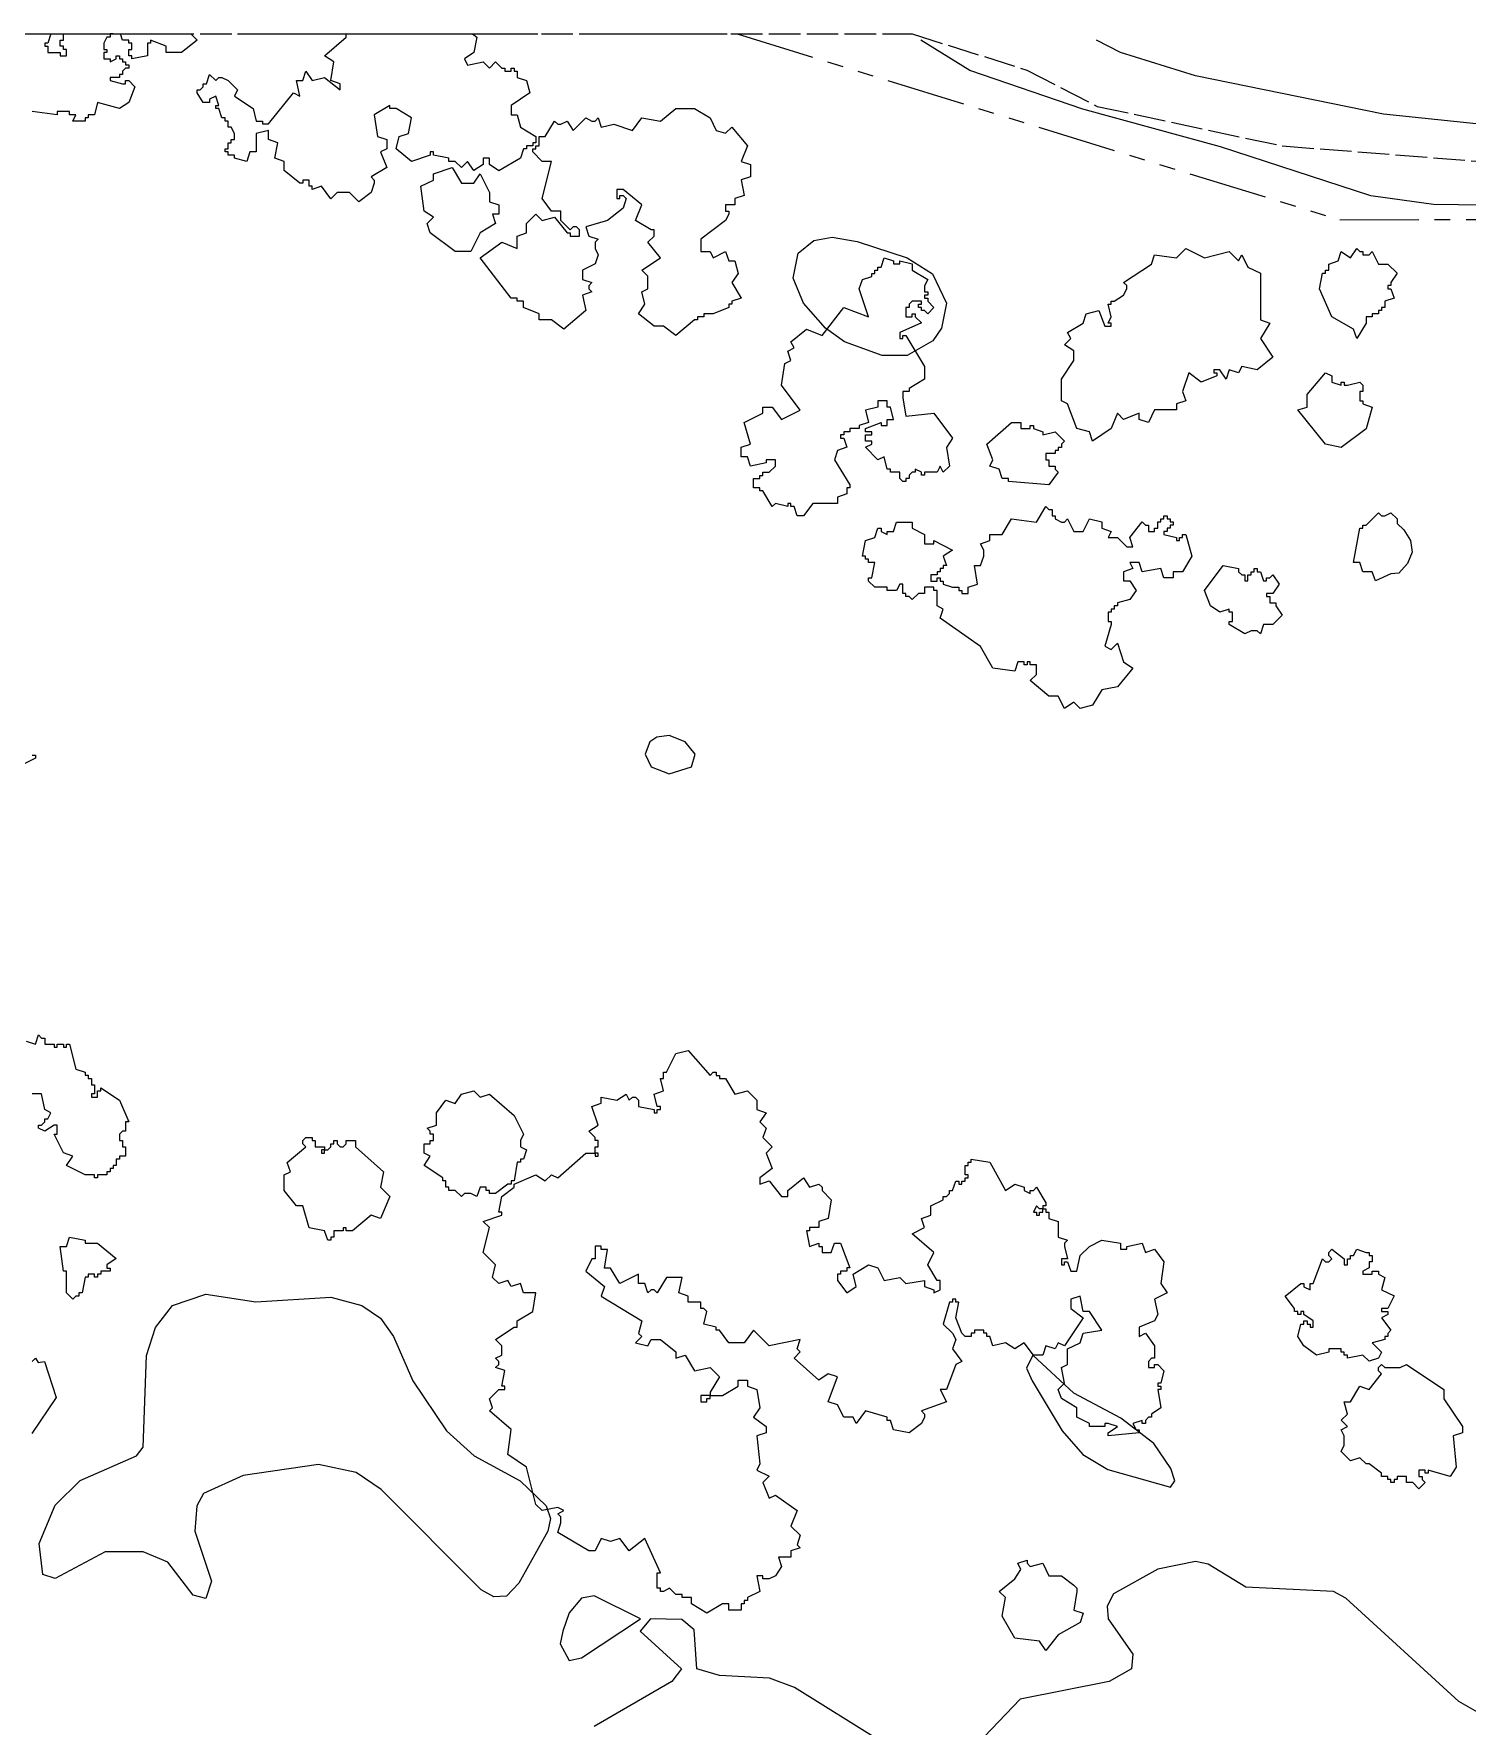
# Model space of a CAD drawing. Header units: metres. Extents: x -400 to 800, y -650 to 500.
# Drawn here: x 329.3 to 444.6, y 363.9 to 500 of the extents above; entities that cross this region are included whole.
import ezdxf

# ---------------------------------------------------------------- set-up
doc = ezdxf.new("R2010")
doc.units = ezdxf.units.M
doc.header["$LTSCALE"] = 2
doc.linetypes.add('DASHED', pattern=[1.524, 1.27, -0.254])
doc.linetypes.add('PHANTOM', pattern=[6.35, 3.175, -0.635, 0.635, -0.635, 0.635, -0.635])
for name, color, linetype in [('SITE-FLOOD-LIMIT', 5, 'DASHED'), ('SITE-PROPERTY', 7, 'PHANTOM'), ('SITE-TREE-CANOPY', 94, 'CONTINUOUS'), ('TOPO-CONTOUR-MAJOR', 8, 'CONTINUOUS'), ('TOPO-CONTOUR-MINOR', 9, 'CONTINUOUS')]:
    doc.layers.add(name, color=color, linetype=linetype)

msp = doc.modelspace()

# ---------------------------------------------------------------- linework, layer by layer
at = {"layer": 'SITE-FLOOD-LIMIT'}
msp.add_lwpolyline([(-1.74, 500), (399.92, 500), (409.15, 497.09), (414.81, 494.17), (429.69, 490.99), (445.64, 489.74)], dxfattribs=at)
at = {"layer": 'SITE-PROPERTY'}
msp.add_lwpolyline([(183.13, 500), (385.85, 500), (434.31, 485.03), (557.35, 485.59), (579.62, 476.25), (591.76, 470.9), (603.7, 465.12), (615.42, 458.94), (626.93, 452.33)], dxfattribs=at)
at = {"layer": 'SITE-TREE-CANOPY'}
for points in [[(325.68, 499.99), (330.66, 500), (330.43, 499.24), (330.18, 499.24), (330.18, 499), (330.43, 499), (330.43, 498.5), (331.43, 498.5), (331.43, 498.24), (331.93, 498.24), (331.93, 498.74), (331.68, 498.74), (331.68, 499), (331.43, 499), (331.43, 499.5), (331.68, 499.5), (331.68, 500), (335.68, 500), (335.43, 499.99), (335.43, 499.74), (335.18, 499.74), (334.93, 499.24), (334.93, 498.74), (335.18, 498.74), (335.18, 498.5), (334.93, 498.5), (334.93, 498), (335.43, 498), (335.43, 497.74), (335.93, 498), (335.93, 498.24), (336.18, 498.24), (336.18, 498), (336.43, 498), (336.43, 497.74), (336.68, 497.74), (336.68, 497.5), (336.93, 497.5), (336.93, 497.24), (336.68, 497.24), (336.43, 497), (336.43, 496.74), (336.18, 496.74), (336.18, 496.49), (335.43, 496.49), (335.43, 496.24), (336.43, 495.99), (336.68, 495.99), (336.68, 496.24), (336.93, 496.24), (337.43, 495.74), (336.93, 494.49), (336.18, 493.99), (334.43, 494.49), (334.18, 493.49), (333.68, 493.49), (333.68, 493.25), (333.43, 493.25), (333.43, 492.99), (332.43, 492.99), (332.68, 493.49), (332.18, 493.49), (332.18, 493.75), (331.18, 493.75), (331.18, 493.49), (329.18, 493.75)], [(329.18, 441.99), (329.43, 441.99), (329.43, 441.74), (328.43, 441.24)], [(328.68, 419), (329.43, 418.74), (329.68, 419.5), (329.93, 419.24), (330.18, 419.24), (330.18, 418.74), (330.93, 418.74), (330.93, 418.5), (331.18, 418.5), (331.18, 418.74), (331.68, 418.74), (331.68, 418.5), (331.93, 418.5), (331.93, 418.74), (332.18, 418.74), (332.68, 416.74), (333.43, 416.49), (333.43, 416.25), (333.68, 416.25), (333.68, 415.99), (333.93, 415.99), (333.93, 415.49), (334.18, 415.49), (334.18, 414.75), (333.93, 414.75), (333.93, 414.49), (334.43, 414.49), (334.43, 414.99), (334.68, 414.99), (334.68, 415.25), (336.18, 414.25), (336.93, 412.49), (336.68, 412.49), (336.68, 411.74), (336.43, 411.74), (336.18, 411.5), (336.18, 411), (336.43, 411), (336.43, 410.5), (336.68, 410.5), (336.68, 409.74), (336.18, 409.74), (336.18, 409.5), (335.93, 409.5), (335.93, 409), (335.68, 409), (335.68, 408.74), (335.43, 408.74), (335.43, 408.49), (335.18, 408.49), (335.18, 408.24), (334.43, 408.24), (334.43, 407.99), (334.18, 407.99), (334.18, 408.24), (333.43, 408.24), (331.93, 409), (332.43, 409.74), (331.68, 410), (330.93, 411.5), (331.18, 411.5), (331.18, 412.24), (330.93, 412.24), (330.18, 411.74), (329.68, 411.99), (329.68, 412.24), (329.93, 412.24), (330.18, 412.49), (330.18, 412.74), (330.43, 412.74), (330.68, 413.24), (330.18, 413.49), (329.93, 414.75), (329.18, 414.75)], [(329.18, 393.24), (329.43, 393.49), (329.66, 393.14), (330.16, 393.24), (331.1, 390.34), (329.13, 387.44)]]:
    msp.add_lwpolyline(points, dxfattribs=at)
for points in [[(342.43, 499.5), (341.18, 498.5), (339.93, 498.5), (339.93, 499), (338.68, 499.5), (338.68, 499.24), (338.43, 499.24), (338.43, 498.24), (337.18, 498), (337.18, 498.24), (336.93, 498.24), (336.93, 498.74), (337.18, 498.74), (337.18, 499.24), (336.93, 499.24), (336.93, 499.5), (336.43, 499.5), (336.26, 500), (341.92, 500)], [(364.93, 499.74), (364.68, 498.49), (363.93, 497.99), (364.18, 497.49), (365.43, 497.74), (365.93, 497.24), (366.43, 497.74), (366.93, 497.24), (367.18, 497.24), (367.18, 496.99), (367.68, 496.99), (367.68, 497.24), (367.93, 497.24), (367.93, 496.99), (368.18, 496.99), (368.18, 496.49), (368.93, 496.25), (369.18, 495.25), (367.68, 494.25), (367.68, 493.49), (368.18, 493.49), (368.43, 492.49), (369.68, 491.74), (369.68, 491.24), (369.43, 491.24), (369.43, 491), (368.93, 491), (368.93, 490.74), (368.68, 490.74), (368.43, 490), (366.68, 488.99), (365.93, 489.5), (365.93, 490), (365.43, 490), (365.43, 489.5), (364.68, 489), (364.18, 489.74), (363.68, 489.24), (363.18, 489.74), (362.68, 489.74), (362.68, 490), (361.43, 490.24), (361.43, 490.5), (361.18, 490.5), (361.18, 490.24), (359.68, 489.74), (358.43, 490.74), (358.68, 491.74), (359.43, 491.99), (359.68, 493.24), (358.43, 493.99), (357.93, 493.99), (357.93, 494.25), (356.68, 493.49), (356.93, 491.74), (357.68, 491.5), (357.68, 490.74), (357.18, 490.5), (357.68, 489.24), (356.43, 488.5), (356.68, 488.24), (356.68, 487.99), (356.43, 487.24), (355.43, 486.49), (354.68, 487.24), (353.68, 487.24), (353.18, 486.74), (352.43, 487.74), (351.68, 487.49), (351.68, 487.74), (351.43, 487.74), (351.43, 488.24), (350.93, 488.24), (350.93, 487.99), (350.68, 487.99), (349.43, 489), (349.43, 489.74), (348.68, 490), (348.93, 491.24), (348.18, 491.49), (348.18, 492.24), (347.18, 491.99), (347.18, 490.5), (346.68, 490.5), (346.43, 489.74), (345.43, 490), (345.43, 490.24), (344.93, 490.24), (344.93, 490.5), (344.68, 490.5), (344.68, 490.74), (344.93, 490.74), (344.93, 491.24), (345.18, 491.24), (345.18, 491.49), (345.43, 491.49), (345.43, 491.99), (345.18, 492.49), (344.93, 492.49), (344.93, 492.99), (344.68, 492.99), (344.68, 493.25), (344.43, 493.25), (344.18, 493.99), (343.93, 493.99), (343.93, 494.25), (344.18, 494.25), (343.93, 494.99), (343.43, 494.75), (343.43, 494.49), (342.93, 494.49), (342.43, 495.25), (342.43, 495.49), (342.68, 495.49), (342.93, 495.74), (342.93, 495.99), (343.18, 495.99), (343.43, 496.74), (343.93, 496.24), (344.18, 496.49), (344.43, 496.49), (344.93, 496.24), (345.68, 495.49), (345.43, 494.99), (346.93, 493.99), (347.18, 492.99), (347.68, 492.99), (347.68, 492.75), (348.18, 492.75), (350.18, 495.25), (350.68, 494.99), (350.43, 496.24), (350.93, 496.24), (351.18, 496.99), (351.68, 496.24), (352.68, 496.49), (353.93, 495.49), (353.93, 495.99), (353.18, 496.24), (353.43, 497.74), (352.68, 498.24), (354.43, 499.74), (354.43, 500), (364.57, 500)], [(384.18, 492.24), (384.93, 492), (385.43, 492.5), (386.68, 491), (386.18, 489.74), (386.93, 489.49), (386.93, 488.49), (386.18, 488.25), (386.43, 486.99), (385.68, 486.75), (385.68, 486.25), (384.93, 486.25), (384.93, 485.75), (385.18, 485.75), (385.18, 485.49), (384.93, 484.99), (382.93, 483.49), (382.93, 482.5), (383.68, 482.5), (383.93, 482), (384.93, 482.5), (385.18, 481.74), (385.68, 481.74), (385.93, 480.74), (385.43, 479.99), (386.18, 478.74), (385.43, 478.49), (385.43, 478.25), (385.18, 478.25), (385.18, 477.99), (383.93, 477.49), (383.18, 477.49), (383.18, 477.25), (382.68, 477.25), (382.68, 476.99), (382.43, 476.99), (380.93, 475.75), (379.93, 476.49), (379.18, 476.49), (377.93, 477.49), (378.43, 478.25), (378.18, 479.24), (378.68, 479.49), (378.68, 480.5), (378.18, 481), (379.68, 482), (378.68, 483.24), (379.18, 483.74), (379.18, 484.24), (378.93, 484.24), (377.68, 484.99), (378.18, 486.25), (376.68, 487.49), (376.18, 487.49), (376.18, 486.75), (376.43, 486.75), (376.43, 486.99), (376.68, 486.99), (376.93, 486.75), (376.68, 485.99), (375.43, 484.99), (373.68, 484.49), (373.93, 483.74), (374.68, 483.49), (374.43, 483.24), (374.43, 482.74), (374.68, 482.24), (374.43, 481.5), (373.43, 481), (373.43, 480.24), (374.18, 480), (373.93, 479.74), (373.93, 479.49), (374.18, 479.24), (373.43, 478.99), (373.68, 477.75), (371.93, 476.25), (370.93, 476.99), (369.93, 476.99), (369.93, 477.49), (368.68, 477.99), (368.68, 478.49), (368.18, 478.49), (368.18, 478.74), (367.68, 478.74), (365.18, 482), (366.93, 483.24), (368.18, 482.74), (368.18, 483.74), (368.93, 483.99), (368.93, 484.75), (369.68, 485.49), (370.18, 484.99), (371.18, 485.25), (372.18, 483.99), (372.43, 483.99), (372.43, 483.74), (373.18, 483.74), (373.18, 484.24), (372.93, 484.49), (372.68, 484.49), (372.43, 484.24), (371.68, 484.99), (371.68, 485.75), (370.93, 485.75), (370.18, 486.75), (370.93, 489.74), (370.18, 489.74), (369.43, 490.5), (369.43, 490.74), (369.68, 490.74), (369.68, 491), (369.93, 491), (369.93, 491.74), (370.43, 491.74), (371.18, 492.99), (371.43, 492.74), (371.68, 492.74), (372.18, 492.99), (372.68, 492.24), (373.68, 493.24), (374.18, 492.99), (374.43, 492.99), (374.68, 493.24), (374.93, 492.5), (375.93, 492.74), (377.43, 492.24), (378.18, 493.24), (379.68, 492.99), (380.93, 493.99), (382.43, 493.99), (383.68, 493.24)], [(363.68, 487.99), (364.68, 487.99), (365.18, 488.74), (365.93, 487.24), (365.93, 486.49), (366.68, 486.25), (366.68, 485.49), (366.18, 485.49), (366.43, 484.75), (365.18, 483.99), (364.43, 482.49), (363.18, 482.49), (361.18, 483.99), (360.93, 484.75), (361.43, 485.25), (360.68, 485.75), (360.43, 487.74), (361.43, 488.24), (361.43, 488.74), (362.93, 489.24)], [(398.43, 481.5), (398.93, 481.5), (398.93, 481.74), (399.93, 481.5), (399.93, 480.99), (401.18, 480.24), (400.93, 479.74), (400.93, 479.25), (401.18, 479.25), (401.18, 478.99), (400.93, 478.99), (400.93, 478.75), (401.18, 478.75), (401.18, 478.49), (401.68, 477.99), (401.18, 477.49), (400.93, 477.75), (400.68, 477.75), (400.68, 477.99), (400.43, 477.99), (400.43, 478.25), (400.68, 478.25), (400.68, 478.49), (399.93, 478.49), (399.68, 478.25), (399.68, 477.99), (399.43, 477.99), (399.43, 477.25), (399.93, 477.25), (399.93, 477.49), (400.18, 477.49), (400.18, 477.25), (400.68, 476.75), (398.93, 475.99), (398.93, 475.49), (399.18, 475.49), (399.18, 475.74), (399.43, 475.74), (400.93, 473.24), (400.93, 472.24), (399.68, 471.49), (399.68, 471.24), (399.18, 471.24), (399.18, 470.74), (399.43, 469.25), (401.68, 469.49), (403.18, 467.49), (402.68, 466.74), (402.93, 465.24), (402.43, 464.74), (402.18, 465.24), (401.93, 464.74), (400.93, 464.74), (400.93, 464.5), (400.68, 464.5), (400.68, 464.74), (400.18, 464.99), (400.18, 464.74), (399.93, 464.74), (399.68, 464.5), (399.68, 464.24), (399.43, 464.24), (399.43, 464), (399.18, 464), (398.93, 464.24), (398.93, 464.74), (398.18, 464.74), (398.18, 464.99), (397.93, 464.99), (397.68, 465.99), (397.18, 465.74), (396.18, 466.75), (396.68, 466.99), (396.68, 467.25), (396.18, 467.25), (396.18, 467.75), (396.68, 467.75), (396.68, 467.99), (396.18, 467.99), (396.18, 468.25), (397.43, 468.75), (397.43, 468.49), (397.93, 468.49), (397.93, 468.99), (398.43, 468.99), (398.18, 469.99), (397.93, 469.99), (397.93, 470.49), (397.18, 470.49), (397.18, 469.99), (396.18, 469.74), (396.43, 468.75), (395.68, 468.49), (395.68, 468.25), (394.93, 468.25), (394.93, 467.99), (394.43, 467.99), (394.43, 467.75), (394.18, 467.75), (394.18, 467.49), (394.43, 467.49), (394.68, 466.75), (393.93, 466.49), (393.68, 465.74), (394.93, 463.74), (394.93, 463.5), (394.68, 463.5), (394.68, 463), (393.93, 462.74), (393.93, 462.24), (391.93, 462.24), (391.18, 461.24), (390.68, 461.24), (390.43, 462), (390.18, 462), (390.18, 462.24), (389.93, 462.24), (389.93, 462), (388.93, 462.24), (388.68, 462), (387.93, 463.24), (387.68, 463.24), (387.68, 463.5), (387.18, 463.5), (387.18, 464.24), (387.68, 464.24), (387.68, 464.49), (387.93, 464.49), (387.93, 464.74), (388.43, 464.74), (388.93, 465.24), (388.93, 465.74), (388.18, 465.74), (388.18, 465.49), (386.93, 465.24), (386.68, 465.99), (386.18, 465.99), (386.18, 466.75), (386.93, 466.99), (386.43, 468.75), (387.93, 469.49), (387.93, 469.99), (388.68, 469.99), (389.43, 468.99), (390.93, 469.74), (389.43, 471.74), (389.68, 473.5), (390.18, 473.74), (389.93, 474.49), (390.43, 474.74), (390.18, 475.24), (391.43, 476.25), (392.68, 475.74), (394.43, 477.99), (396.43, 477.25), (395.68, 479.49), (395.93, 480.24), (396.68, 480.49), (396.68, 480.74), (396.93, 480.74), (396.93, 480.99), (397.18, 480.99), (397.18, 481.24), (397.43, 481.24), (397.68, 482), (398.43, 481.74)], [(423.43, 481.99), (425.43, 482.49), (426.18, 481.74), (426.43, 482.24), (426.93, 481.24), (427.93, 480.75), (427.93, 476.99), (428.68, 476.74), (427.93, 475.5), (428.93, 474), (427.68, 472.99), (426.43, 473.24), (426.18, 472.74), (425.43, 472.99), (425.18, 472.24), (424.68, 472.99), (424.18, 472.99), (424.18, 472.74), (424.43, 472.74), (424.43, 472.49), (423.18, 471.99), (422.18, 472.74), (421.68, 471.24), (421.93, 470.49), (421.18, 470.25), (421.18, 469.75), (419.43, 469.75), (418.93, 468.75), (418.18, 468.99), (418.18, 469.49), (416.93, 468.99), (416.43, 469.49), (415.93, 468.25), (414.43, 467.24), (414.18, 467.99), (413.18, 468.25), (412.43, 470.25), (411.93, 470.49), (411.93, 472.24), (412.93, 473.74), (412.93, 474.5), (412.18, 475), (412.68, 475.49), (412.43, 475.99), (413.68, 476.74), (413.93, 477.49), (414.93, 477.75), (415.43, 476.49), (415.93, 476.49), (415.93, 476.74), (415.68, 476.74), (415.93, 477.24), (415.68, 478.25), (415.93, 478.25), (415.93, 478.49), (416.18, 478.49), (416.93, 478.99), (417.18, 479.49), (417.18, 479.75), (416.93, 479.99), (419.18, 481.49), (419.43, 482.24), (421.18, 481.99), (421.93, 482.74)], [(435.93, 482.49), (436.18, 482.49), (436.18, 482.24), (436.43, 482.24), (436.68, 482.24), (436.93, 482.49), (437.43, 481.49), (438.18, 481.49), (438.93, 480.75), (438.43, 479.99), (438.43, 479.75), (438.18, 479.75), (438.18, 479.49), (438.43, 479.49), (438.68, 478.75), (437.93, 478.49), (437.93, 477.99), (437.68, 477.99), (437.68, 477.74), (437.43, 477.74), (437.43, 477.49), (436.93, 477.49), (436.93, 477.24), (436.43, 477.24), (436.43, 476.74), (435.68, 475.5), (435.43, 476.24), (433.68, 477.24), (432.68, 479.49), (432.93, 480.75), (433.18, 480.75), (433.18, 480.99), (433.43, 480.99), (433.43, 481.49), (434.18, 481.74), (434.43, 482.49), (435.18, 481.99), (435.68, 482.74)], [(434.43, 471.74), (434.43, 471.99), (434.68, 471.99), (434.68, 471.74), (434.93, 471.74), (435.93, 471.99), (436.18, 471.75), (436.18, 471.25), (435.93, 471.25), (435.93, 470.49), (436.18, 470.49), (436.18, 470.25), (436.93, 469.99), (436.43, 468.24), (434.43, 466.74), (433.18, 466.99), (430.93, 469.75), (431.68, 469.99), (431.68, 470.99), (433.18, 472.74), (433.68, 472.49), (433.68, 471.99)], [(408.68, 468.25), (409.43, 468.25), (409.43, 468.49), (409.68, 468.49), (409.68, 468.25), (410.43, 467.99), (410.43, 467.75), (411.43, 467.99), (412.18, 467.24), (411.93, 466.99), (411.93, 466.74), (411.68, 466.74), (411.68, 466.49), (411.43, 466.49), (411.43, 466.24), (410.68, 466.24), (410.68, 465.74), (410.93, 465.74), (410.93, 465.24), (411.43, 465.24), (411.43, 465), (411.68, 464.74), (410.93, 463.74), (407.68, 464), (407.68, 464.24), (407.18, 464.24), (406.93, 465), (406.18, 465.24), (406.43, 465.74), (405.93, 466.99), (407.93, 468.75), (408.68, 468.75)], [(410.93, 461.74), (411.18, 461.74), (411.18, 461.24), (411.43, 461.24), (411.43, 460.99), (411.93, 460.74), (412.18, 460.74), (412.43, 460.99), (412.93, 459.99), (413.68, 459.99), (414.18, 460.99), (415.18, 460.75), (415.18, 460.25), (415.93, 459.99), (415.68, 459.49), (416.43, 459.49), (417.18, 458.75), (417.68, 458.75), (417.43, 459.49), (418.43, 460.75), (418.68, 460.49), (418.93, 460.49), (418.93, 459.99), (419.43, 459.99), (419.43, 460.25), (419.68, 460.25), (419.68, 460.75), (419.93, 460.75), (419.93, 460.99), (420.18, 460.99), (420.18, 461.24), (420.43, 461.24), (420.43, 460.99), (420.68, 460.99), (420.68, 460.75), (420.93, 460.75), (420.93, 460.49), (420.68, 460.49), (420.68, 460.25), (420.43, 460.25), (420.43, 459.99), (420.18, 459.99), (420.18, 459.75), (421.18, 459.49), (421.18, 459.25), (421.43, 459.25), (421.43, 459.49), (421.68, 459.49), (421.68, 459.75), (421.93, 459.75), (422.43, 457.99), (421.68, 456.74), (420.93, 456.74), (420.93, 456.24), (420.18, 456.24), (419.93, 456.99), (418.43, 456.74), (418.18, 457.49), (417.43, 457.49), (417.68, 456.99), (416.93, 456.74), (416.93, 456), (417.43, 456), (417.93, 455.24), (417.43, 454.5), (416.43, 454.24), (416.43, 454), (416.18, 454), (416.18, 453.74), (415.93, 453.74), (415.93, 453.5), (415.68, 453.5), (415.68, 452.74), (415.93, 452.74), (415.93, 452.49), (415.43, 450.75), (415.93, 450.49), (416.43, 450.99), (416.93, 449.49), (417.68, 448.99), (416.43, 447.49), (415.18, 447.24), (414.43, 446), (413.43, 445.74), (412.93, 446.24), (412.18, 445.74), (411.68, 446.74), (410.93, 446.74), (409.43, 447.99), (409.93, 448.49), (409.93, 449.25), (409.43, 449.25), (409.43, 449.49), (409.18, 449.49), (409.18, 449.25), (408.93, 449.25), (408.93, 449.49), (408.43, 449.49), (408.18, 448.75), (406.43, 448.99), (405.43, 450.74), (402.18, 453), (402.43, 453.74), (401.93, 454), (401.93, 455.24), (401.68, 455.24), (401.68, 455.49), (400.93, 455.49), (400.93, 455), (400.43, 455), (399.93, 454.5), (399.68, 454.74), (399.43, 454.74), (399.43, 455), (399.18, 455), (399.18, 455.74), (398.93, 455.74), (398.68, 455.24), (397.93, 455.24), (397.93, 455.49), (396.93, 455.49), (396.43, 455.99), (396.43, 456.24), (396.68, 456.24), (396.93, 457.49), (396.43, 457.49), (396.43, 457.75), (396.18, 457.75), (396.18, 457.99), (395.93, 457.99), (396.18, 459.25), (396.93, 459.49), (397.18, 460.24), (397.43, 460.24), (397.43, 459.99), (397.93, 459.75), (397.93, 459.99), (398.43, 459.99), (398.68, 460.74), (399.93, 460.74), (399.93, 460.24), (400.93, 459.75), (400.93, 458.99), (401.68, 458.99), (401.68, 459.25), (403.18, 458.49), (402.43, 457.99), (402.68, 457.25), (402.43, 457.25), (402.43, 456.99), (402.18, 456.99), (402.18, 456.74), (401.93, 456.74), (401.93, 456.49), (401.43, 456.49), (401.43, 455.99), (401.93, 455.99), (401.93, 456.24), (402.18, 456.24), (402.18, 455.99), (402.43, 455.99), (402.43, 455.74), (403.18, 455.49), (403.68, 455.49), (403.68, 455.24), (403.93, 455.24), (403.93, 455), (404.43, 455), (404.43, 455.49), (405.18, 455.74), (404.93, 457.24), (405.43, 457.24), (405.68, 457.99), (405.68, 458.49), (405.43, 458.99), (406.18, 459.25), (406.18, 459.75), (407.18, 459.75), (407.93, 460.99), (409.93, 460.74), (410.68, 461.99)], [(439.46, 460.1), (440, 459.26), (440.13, 458.32), (439.75, 457.4), (439.07, 456.63), (438.43, 456.58), (437.18, 456), (436.93, 456.74), (436.18, 456.74), (435.93, 457.49), (435.43, 457.49), (435.93, 460.25), (436.18, 460.25), (436.18, 460.49), (436.43, 460.49), (437.43, 461.49), (437.68, 461.25), (437.93, 461.25), (438.43, 461.49), (438.93, 460.99), (438.93, 460.61)], [(426.43, 456.5), (426.68, 456.5), (426.68, 456), (426.93, 456), (426.93, 456.5), (427.18, 456.5), (427.18, 456.74), (427.43, 456.74), (427.43, 456.99), (427.68, 456.99), (427.68, 456.74), (427.93, 456.74), (428.18, 456), (428.43, 456), (428.43, 456.24), (428.68, 456.24), (428.93, 456.5), (429.43, 455.74), (428.93, 455), (428.43, 455), (428.43, 454.74), (428.68, 454.74), (428.68, 454.24), (429.18, 454.24), (429.18, 454), (429.68, 453.24), (428.93, 452.49), (428.18, 452.49), (427.93, 451.75), (427.68, 451.99), (427.18, 451.99), (426.68, 451.75), (425.43, 452.49), (425.43, 452.74), (425.68, 452.74), (425.68, 453.49), (425.43, 453.49), (425.43, 453.74), (424.68, 453.49), (423.93, 454), (423.43, 455.24), (424.93, 457.24), (426.18, 456.99), (426.18, 456.74)], [(374.43, 410.49), (374.68, 410.49), (374.68, 410.99), (374.43, 410.99), (374.43, 411.24), (373.93, 411.74), (374.68, 412.24), (374.18, 413.74), (374.93, 414), (374.93, 414.5), (376.18, 414.24), (376.93, 414.74), (377.18, 414.24), (377.43, 414.5), (377.68, 414.5), (377.93, 414.24), (377.93, 413.74), (379.18, 413.5), (379.18, 413.24), (379.43, 413.24), (379.43, 413.5), (379.68, 413.5), (379.68, 413.74), (379.43, 413.74), (379.18, 414.74), (379.93, 414.99), (379.68, 415.99), (379.93, 415.99), (379.93, 416.49), (380.18, 416.49), (380.93, 417.99), (381.93, 418.25), (383.68, 416.24), (383.93, 416.49), (384.18, 416.49), (384.18, 416.24), (384.43, 416.24), (384.43, 415.99), (384.93, 415.99), (385.68, 414.74), (386.68, 415), (387.43, 414.24), (387.43, 413.5), (388.18, 413.24), (387.68, 412.5), (388.18, 411.99), (387.93, 411.24), (388.68, 410.49), (388.18, 409.99), (388.68, 408.75), (387.68, 407.99), (387.68, 407.49), (388.43, 407.75), (389.43, 406.49), (389.93, 406.49), (389.93, 406.99), (391.18, 407.99), (391.68, 407.24), (392.43, 407.49), (392.68, 407.24), (392.68, 406.99), (393.43, 406.24), (393.18, 404.74), (392.43, 404.5), (392.43, 404), (391.68, 404), (391.68, 403.74), (391.43, 403.74), (391.68, 402.49), (392.43, 402.74), (392.43, 402.49), (392.68, 402.49), (392.68, 401.99), (393.43, 401.99), (393.68, 402.74), (394.18, 402.74), (394.93, 400.75), (394.68, 400.75), (394.68, 400.49), (394.18, 400.49), (394.18, 400.25), (393.93, 400.25), (393.93, 399.75), (394.68, 398.75), (395.43, 399.25), (395.18, 400.25), (396.43, 400.99), (397.18, 400.75), (397.68, 399.75), (398.93, 399.99), (399.43, 399.49), (400.93, 399.75), (400.93, 399.25), (401.68, 398.99), (401.68, 398.75), (402.18, 398.99), (402.18, 399.75), (401.93, 399.75), (401.18, 400.99), (401.68, 401.99), (399.93, 403.5), (400.93, 404), (400.68, 404.74), (401.43, 405), (401.43, 405.74), (402.43, 406.24), (402.43, 406.5), (402.68, 406.5), (402.93, 406.74), (402.93, 406.99), (403.18, 406.99), (403.43, 407.74), (403.68, 407.74), (403.68, 407.49), (403.93, 407.49), (403.93, 407.74), (404.18, 407.74), (404.18, 407.99), (404.43, 407.99), (404.43, 408.24), (404.18, 408.24), (404.18, 408.99), (404.43, 408.99), (404.43, 409.25), (404.68, 409.25), (404.68, 409.49), (406.18, 409.25), (407.43, 406.99), (408.18, 407.49), (408.93, 407.24), (408.93, 406.99), (409.43, 406.74), (409.43, 406.99), (409.68, 406.99), (409.93, 407.24), (410.68, 406), (410.68, 405.74), (410.43, 405.74), (410.43, 405.5), (410.68, 405.5), (410.68, 405.24), (410.93, 405.24), (410.93, 404.74), (411.68, 404.5), (411.68, 403.24), (412.43, 402.99), (412.18, 402.74), (412.18, 402.49), (412.43, 401.49), (411.93, 401.49), (411.93, 400.99), (412.18, 400.99), (412.18, 401.25), (412.43, 401.25), (412.68, 400.49), (413.18, 400.49), (413.43, 401.75), (414.18, 402.49), (415.18, 402.99), (416.68, 402.74), (416.68, 402.25), (417.18, 402.25), (417.18, 402.49), (418.43, 402.74), (418.68, 401.99), (419.43, 402.25), (420.18, 401.25), (419.93, 399.49), (420.43, 398.74), (419.43, 398.24), (419.68, 397), (419.43, 396.5), (418.18, 396), (418.18, 395.24), (418.68, 395.5), (419.43, 394.49), (419.43, 393.49), (419.18, 393.49), (418.93, 393.24), (418.93, 392.75), (419.43, 392.75), (419.43, 392.99), (419.68, 392.99), (420.18, 392.49), (419.93, 391.49), (419.68, 391.49), (419.68, 391.25), (419.93, 391.25), (419.93, 390.99), (419.68, 390.99), (419.93, 389.49), (419.18, 388.99), (419.18, 388.74), (418.93, 388.74), (418.68, 388.49), (418.68, 388.24), (418.43, 388.24), (418.43, 388.49), (417.68, 388.24), (417.93, 387.74), (418.18, 387.74), (418.18, 387.5), (415.68, 387.24), (415.68, 387.5), (416.43, 387.99), (415.68, 388.24), (415.43, 388.24), (415.43, 387.99), (414.18, 387.99), (414.18, 388.24), (413.18, 388.74), (413.18, 389.49), (411.93, 390.25), (411.68, 390.99), (412.18, 391.49), (411.93, 392.74), (412.43, 392.99), (412.43, 394.24), (413.43, 394.74), (413.68, 395.5), (415.18, 395.74), (414.18, 397.24), (413.68, 397.24), (413.43, 398.49), (412.68, 398.24), (412.68, 397.49), (413.68, 396.74), (412.18, 394.5), (411.68, 394.74), (411.43, 394.24), (410.68, 394.5), (410.43, 393.74), (409.68, 393.74), (408.93, 394.74), (408.18, 394.24), (407.43, 394.74), (406.43, 394.5), (406.18, 395.24), (405.93, 395.24), (405.93, 395.5), (405.68, 395.5), (405.68, 395.74), (404.93, 395.74), (404.93, 395.5), (404.68, 395.5), (404.68, 395.24), (404.18, 395.24), (403.93, 395.5), (403.43, 396.74), (403.68, 397.99), (403.43, 397.99), (403.43, 398.24), (403.18, 398.24), (403.18, 397.99), (402.93, 397.99), (402.43, 396.24), (403.18, 395.5), (403.43, 395), (403.18, 394.24), (403.93, 393.24), (403.43, 392.99), (402.68, 390.99), (402.18, 390.99), (402.68, 389.99), (400.68, 389.25), (400.93, 388.99), (400.93, 388.75), (400.68, 388.24), (399.68, 387.49), (398.43, 387.74), (398.18, 388.49), (397.93, 388.49), (397.93, 388.75), (396.18, 389.25), (395.43, 388.24), (395.18, 388.75), (394.43, 388.75), (393.93, 389.75), (393.18, 389.99), (393.93, 391.99), (393.18, 392.24), (392.43, 391.74), (390.43, 393.5), (390.93, 394), (390.68, 394.24), (390.93, 395), (388.43, 394.5), (387.18, 395.74), (386.43, 394.74), (385.18, 394.74), (384.43, 395.74), (384.18, 395.74), (384.18, 395.99), (383.18, 396.24), (383.43, 397.24), (383.18, 397.49), (382.93, 397.49), (382.93, 397.99), (381.93, 397.99), (381.93, 398.49), (381.18, 398.75), (381.43, 399.99), (380.18, 399.99), (379.43, 398.75), (379.18, 398.99), (378.93, 398.99), (378.68, 398.75), (378.43, 399.49), (377.93, 399.49), (377.93, 400.24), (376.43, 399.49), (375.68, 400.74), (375.18, 400.74), (375.43, 402.24), (374.93, 402.24), (374.93, 402.5), (374.43, 402.5), (374.43, 401.49), (374.18, 401.49), (373.68, 400.49), (375.18, 399.25), (374.93, 398.49), (378.18, 396.49), (377.93, 395.49), (378.18, 395.24), (377.68, 394.74), (378.68, 394.5), (378.93, 395), (379.68, 395), (380.93, 394), (380.93, 393.5), (381.68, 393.74), (382.43, 392.49), (383.68, 392.74), (384.43, 391.99), (383.68, 390.75), (383.68, 390.49), (384.68, 390.49), (385.93, 391.24), (385.93, 391.74), (386.68, 391.74), (386.68, 391.24), (387.43, 390.99), (387.68, 389.49), (387.18, 388.75), (388.18, 387.99), (388.18, 387.49), (387.43, 387.24), (387.68, 385), (387.43, 384.5), (388.43, 384), (387.93, 383.5), (388.43, 382.24), (388.93, 382.49), (390.68, 381.25), (390.18, 379.99), (390.93, 379.25), (390.68, 378.49), (390.93, 378.24), (390.18, 377.99), (390.18, 377.49), (389.18, 377.49), (389.43, 376.74), (388.93, 376), (388.43, 375.74), (387.93, 375.74), (387.93, 376), (387.43, 376), (387.68, 374.74), (386.68, 374.24), (386.68, 374), (386.43, 374), (386.43, 373.74), (386.18, 373.74), (386.18, 373.24), (385.18, 373.24), (385.18, 373.74), (384.68, 373.74), (383.43, 372.99), (382.18, 373.74), (382.18, 374.24), (381.43, 374.24), (381.43, 374.5), (380.93, 374.5), (380.43, 375), (379.93, 374.74), (379.68, 374.74), (379.68, 375), (379.43, 375), (379.43, 376.24), (379.68, 376.24), (378.43, 378.99), (377.18, 377.99), (376.43, 378.99), (375.68, 378.75), (374.93, 378.99), (374.43, 377.99), (373.93, 377.99), (371.43, 379.49), (371.68, 380.25), (371.68, 380.74), (371.43, 380.99), (371.93, 381.24), (371.43, 381.49), (370.18, 381.24), (369.68, 381.74), (368.93, 384.74), (367.43, 385.74), (367.68, 387.75), (365.93, 389.25), (366.18, 389.49), (365.93, 390.24), (366.68, 390.99), (367.18, 390.99), (367.18, 391.24), (366.93, 391.24), (367.18, 392.5), (366.43, 392.74), (366.68, 393), (366.68, 393.24), (366.43, 393.5), (366.93, 393.74), (366.93, 394.5), (366.43, 394.99), (367.93, 395.99), (368.18, 395.99), (368.18, 396.49), (369.43, 397.25), (369.68, 398.75), (368.68, 398.75), (368.43, 399.49), (367.68, 399.25), (367.43, 399.74), (366.68, 399.49), (366.18, 399.99), (366.43, 400.99), (365.43, 402), (365.93, 404), (365.43, 404.49), (366.93, 404.99), (366.93, 405.24), (366.68, 405.24), (366.93, 406.49), (367.93, 407.25), (367.93, 407.49), (369.68, 408.25), (370.43, 407.75), (370.93, 408.25), (371.43, 407.99), (373.68, 409.99), (374.43, 409.99)], [(365.18, 414.49), (365.93, 414.74), (367.93, 413), (368.68, 411.5), (368.43, 410.99), (368.43, 410.49), (368.93, 410.24), (368.68, 409.49), (368.43, 409.49), (368.43, 409.25), (368.18, 409.25), (367.93, 407.75), (367.68, 407.75), (367.68, 407.49), (367.43, 407.49), (366.43, 406.75), (365.93, 406.75), (365.93, 406.99), (365.68, 406.99), (365.68, 407.25), (365.18, 407.25), (364.93, 406.49), (364.43, 406.75), (363.93, 406.75), (363.68, 406.49), (363.18, 406.99), (362.68, 406.99), (362.68, 407.25), (362.43, 407.25), (362.43, 407.75), (362.18, 407.75), (362.18, 407.99), (360.68, 408.99), (361.18, 409.74), (360.68, 409.99), (360.68, 410.74), (361.18, 410.74), (361.18, 411), (361.43, 411), (361.43, 411.5), (361.18, 411.5), (361.18, 411.74), (360.93, 412), (361.68, 412.24), (361.68, 413.24), (362.43, 414.24), (363.18, 413.99), (363.68, 414.74), (364.68, 414.99)], [(352.93, 410.24), (353.18, 410.5), (353.18, 410.74), (353.43, 410.74), (353.43, 411), (353.68, 411), (353.68, 410.74), (353.93, 410.5), (354.18, 410.5), (354.43, 410.74), (354.43, 411), (355.18, 411), (355.18, 410.5), (357.43, 408.49), (357.18, 407.25), (357.93, 406.49), (357.18, 404.74), (356.43, 404.99), (354.93, 403.74), (354.43, 403.74), (354.43, 403.99), (354.18, 403.99), (354.18, 403.74), (353.43, 403.74), (353.43, 403.24), (353.18, 403.24), (353.18, 403), (352.93, 403), (352.68, 403.74), (351.43, 403.99), (350.93, 405.75), (350.43, 405.75), (349.43, 406.99), (349.43, 408.24), (349.93, 408.49), (349.68, 409.24), (351.18, 410.5), (350.93, 410.74), (350.93, 411), (351.18, 411.24), (351.68, 411.24), (351.68, 411), (351.93, 411), (351.93, 410.5), (352.68, 410.5), (352.68, 410.24)], [(352.43, 410.24), (352.43, 409.99), (352.68, 409.99), (352.68, 410.24)], [(374.43, 409.74), (374.68, 409.74), (374.68, 409.99), (374.43, 409.99)], [(410.18, 405.5), (409.93, 405.74), (409.68, 405.24), (409.93, 405.24), (409.93, 405), (410.18, 405), (410.18, 405.24), (410.43, 405.24), (410.43, 405.5)], [(333.43, 402.74), (334.43, 402.74), (335.93, 401.5), (335.18, 401), (335.18, 400.74), (335.43, 400.74), (335.43, 400.5), (334.68, 400.5), (334.68, 400.24), (334.43, 400.24), (334.43, 400), (334.18, 400), (334.18, 400.24), (333.68, 400.24), (333.68, 400), (333.43, 400), (333.18, 398.74), (332.93, 398.74), (332.93, 398.49), (332.68, 398.49), (332.43, 398.24), (331.93, 398.74), (331.93, 400.5), (331.68, 400.5), (331.43, 402.49), (331.93, 402.49), (332.18, 403.24), (333.43, 402.99)], [(436.43, 401.99), (436.68, 401.99), (436.68, 401.75), (436.93, 401.75), (436.93, 401.25), (436.68, 401.25), (436.68, 400.75), (436.18, 400.49), (436.18, 400.24), (436.93, 400.24), (436.93, 400.49), (437.43, 400.49), (437.43, 400.24), (437.93, 399.99), (437.68, 398.99), (438.68, 398.5), (438.18, 397.5), (437.68, 397.5), (437.68, 397.24), (438.18, 397.24), (438.18, 397), (437.68, 396.74), (438.43, 395.74), (438.18, 395.49), (438.18, 395.24), (437.93, 395.24), (437.93, 394.99), (436.93, 394.74), (437.68, 393.99), (437.43, 393.49), (436.68, 393.25), (436.18, 393.75), (434.93, 393.49), (434.93, 393.74), (434.68, 393.74), (434.68, 393.99), (434.43, 393.99), (434.43, 394.24), (433.43, 394.24), (433.43, 393.99), (432.43, 393.74), (431.43, 394.49), (430.93, 395.24), (431.18, 396.24), (431.43, 396.24), (431.43, 396.5), (431.68, 396.5), (431.68, 396.24), (431.93, 396.24), (431.93, 396), (432.18, 396), (432.18, 396.5), (431.43, 397), (431.43, 397.24), (431.18, 397.24), (431.18, 397), (430.93, 397), (430.93, 397.24), (430.68, 397.24), (430.68, 397.5), (429.93, 398.49), (431.18, 399.49), (431.43, 399.49), (431.43, 399.24), (431.93, 398.99), (431.93, 399.49), (432.18, 399.49), (432.93, 401.49), (433.18, 401.25), (433.43, 401.25), (433.68, 401.49), (433.43, 401.75), (433.43, 401.99), (433.68, 402.25), (434.68, 401.49), (434.68, 400.99), (434.93, 400.99), (434.93, 401.49), (435.18, 401.49), (435.18, 401.75), (435.43, 401.75), (435.68, 402.25)], [(442.68, 390.99), (442.68, 390.24), (444.18, 388), (444.18, 387.5), (443.43, 387.24), (443.68, 384.74), (443.18, 383.99), (441.43, 384.49), (441.43, 384.25), (441.18, 384.25), (441.18, 384.49), (440.68, 384.49), (440.68, 383.99), (440.93, 383.99), (440.93, 383.75), (441.18, 383.49), (440.68, 382.99), (440.18, 383.49), (439.68, 383.49), (439.68, 383.99), (438.93, 383.99), (438.93, 383.75), (438.68, 383.75), (438.68, 383.49), (438.43, 383.49), (438.43, 383.75), (438.18, 383.75), (438.18, 383.99), (437.68, 383.99), (437.68, 384.24), (436.68, 384.99), (436.43, 384.99), (435.93, 385.49), (435.18, 385.24), (434.43, 386), (434.68, 386.5), (434.68, 387.24), (434.43, 387.74), (434.93, 388), (434.43, 388.5), (434.93, 388.99), (434.68, 389.99), (435.18, 389.99), (435.93, 391.25), (436.68, 390.99), (437.68, 392.25), (437.43, 392.49), (437.43, 392.75), (437.68, 392.99), (437.93, 392.75), (439.18, 392.75), (439.68, 392.99)], [(383.43, 390.49), (382.93, 390.49), (382.93, 389.99), (383.43, 389.99), (383.43, 390.25), (383.68, 390.25), (383.68, 390.49)], [(409.43, 376.74), (410.43, 377), (410.93, 376), (411.93, 376), (412.93, 375.24), (413.18, 375), (413.18, 374.74), (412.93, 373.24), (413.68, 372.99), (413.43, 372.25), (411.68, 371.25), (410.68, 369.99), (410.18, 370.75), (408.18, 370.99), (407.18, 372.74), (407.43, 374.24), (406.93, 374.74), (408.18, 375.74), (408.68, 376.5), (408.43, 377), (409.18, 377.24), (409.18, 377)]]:
    msp.add_lwpolyline(points, close=True, dxfattribs=at)
at = {"layer": 'TOPO-CONTOUR-MAJOR'}
msp.add_lwpolyline([(517.4, 499.5), (515.49, 497.48), (512.39, 495.6), (509.37, 494.44), (506.35, 493.83), (475.11, 492.27), (460, 492.07), (450.93, 492.18), (437.83, 493.55), (422.72, 496.61), (416.67, 498.49), (414.75, 499.5)], dxfattribs=at)
at = {"layer": 'TOPO-CONTOUR-MINOR'}
for points in [[(626.26, 450.92), (612.15, 458.96), (601.07, 465.85), (595.02, 468.99), (588.97, 473.21), (574.03, 482.37), (558.62, 490.43), (550.68, 493.26), (541.62, 495.26), (537.59, 495.2), (525.49, 492.87), (520.46, 492.33), (510.38, 489.61), (506.35, 488.93), (483.17, 488.24), (449.92, 486.18), (441.86, 486.27), (436.82, 486.98), (424.73, 490.91), (413.65, 493.94), (404.58, 497.05), (400.64, 499.5)], [(453.95, 361.17), (446.9, 364.18), (443.88, 365.89), (434.81, 374.19), (433.8, 374.72), (426.75, 375.09), (423.72, 376.92), (422.72, 377.15), (419.69, 376.54), (416.12, 374.55), (415.61, 373.54), (415.69, 372.54), (417.68, 369.7), (417.56, 368.51), (415.77, 367.5), (408.61, 366.08), (405.16, 362.46)], [(397.53, 362.62), (390.47, 367.02), (388.46, 367.75), (384.43, 367.99), (382.61, 368.51), (382.41, 371.66), (381.41, 372.47), (378.9, 372.54), (378.07, 371.53), (381.37, 368.51), (380.61, 367.5), (374.35, 363.88)]]:
    msp.add_lwpolyline(points, dxfattribs=at)
for points in [[(392.01, 483.37), (393.5, 483.64), (395.51, 483.29), (399.54, 481.98), (401.56, 480.69), (402.7, 478.34), (402.28, 476.32), (401.58, 475.31), (399.54, 474.14), (397.53, 474.14), (394.5, 475.22), (392.97, 476.32), (391.19, 478.34), (390.37, 480.35), (390.77, 482.37)], [(379.39, 443.43), (378.83, 443.07), (378.45, 442.06), (378.94, 441.05), (380.4, 440.48), (382.18, 441.05), (382.47, 442.06), (381.69, 443.07), (380.4, 443.58)], [(340.45, 397.73), (343.12, 398.65), (347.15, 398.04), (353.19, 398.41), (355.67, 397.73), (357.17, 396.72), (358.23, 395.24), (359.77, 391.68), (362.49, 387.65), (364.72, 385.64), (368.4, 383.62), (370.5, 381.61), (370.86, 380.6), (370.64, 379.59), (368.31, 375.4), (367.3, 374.36), (366.29, 374.29), (365.28, 374.86), (357.22, 382.94), (355.21, 384.31), (352.18, 384.94), (346.14, 384.06), (342.95, 382.61), (342.4, 381.61), (342.26, 379.59), (343.59, 375.56), (343.12, 374.17), (342.11, 374.44), (340.09, 377.08), (338.08, 377.92), (335.05, 377.92), (331.02, 375.77), (330.02, 376.1), (329.73, 378.58), (331.02, 381.67), (333.04, 383.67), (337.57, 385.64), (338.08, 386.33), (338.35, 393.7), (339.09, 395.97)], [(409.62, 393.74), (409.12, 392.69), (409.57, 391.68), (411.99, 387.65), (413.65, 385.74), (415.66, 384.55), (420.7, 383.12), (421.04, 383.62), (420.74, 384.63), (419.36, 386.64), (416.72, 388.66), (412.92, 390.67)], [(373.34, 374.2), (372.34, 373.01), (371.83, 371.53), (371.63, 370.52), (372.34, 369.18), (373.34, 369.41), (378.08, 372.54), (374.35, 374.38)]]:
    msp.add_lwpolyline(points, close=True, dxfattribs=at)

doc.saveas('drawing.dxf')
